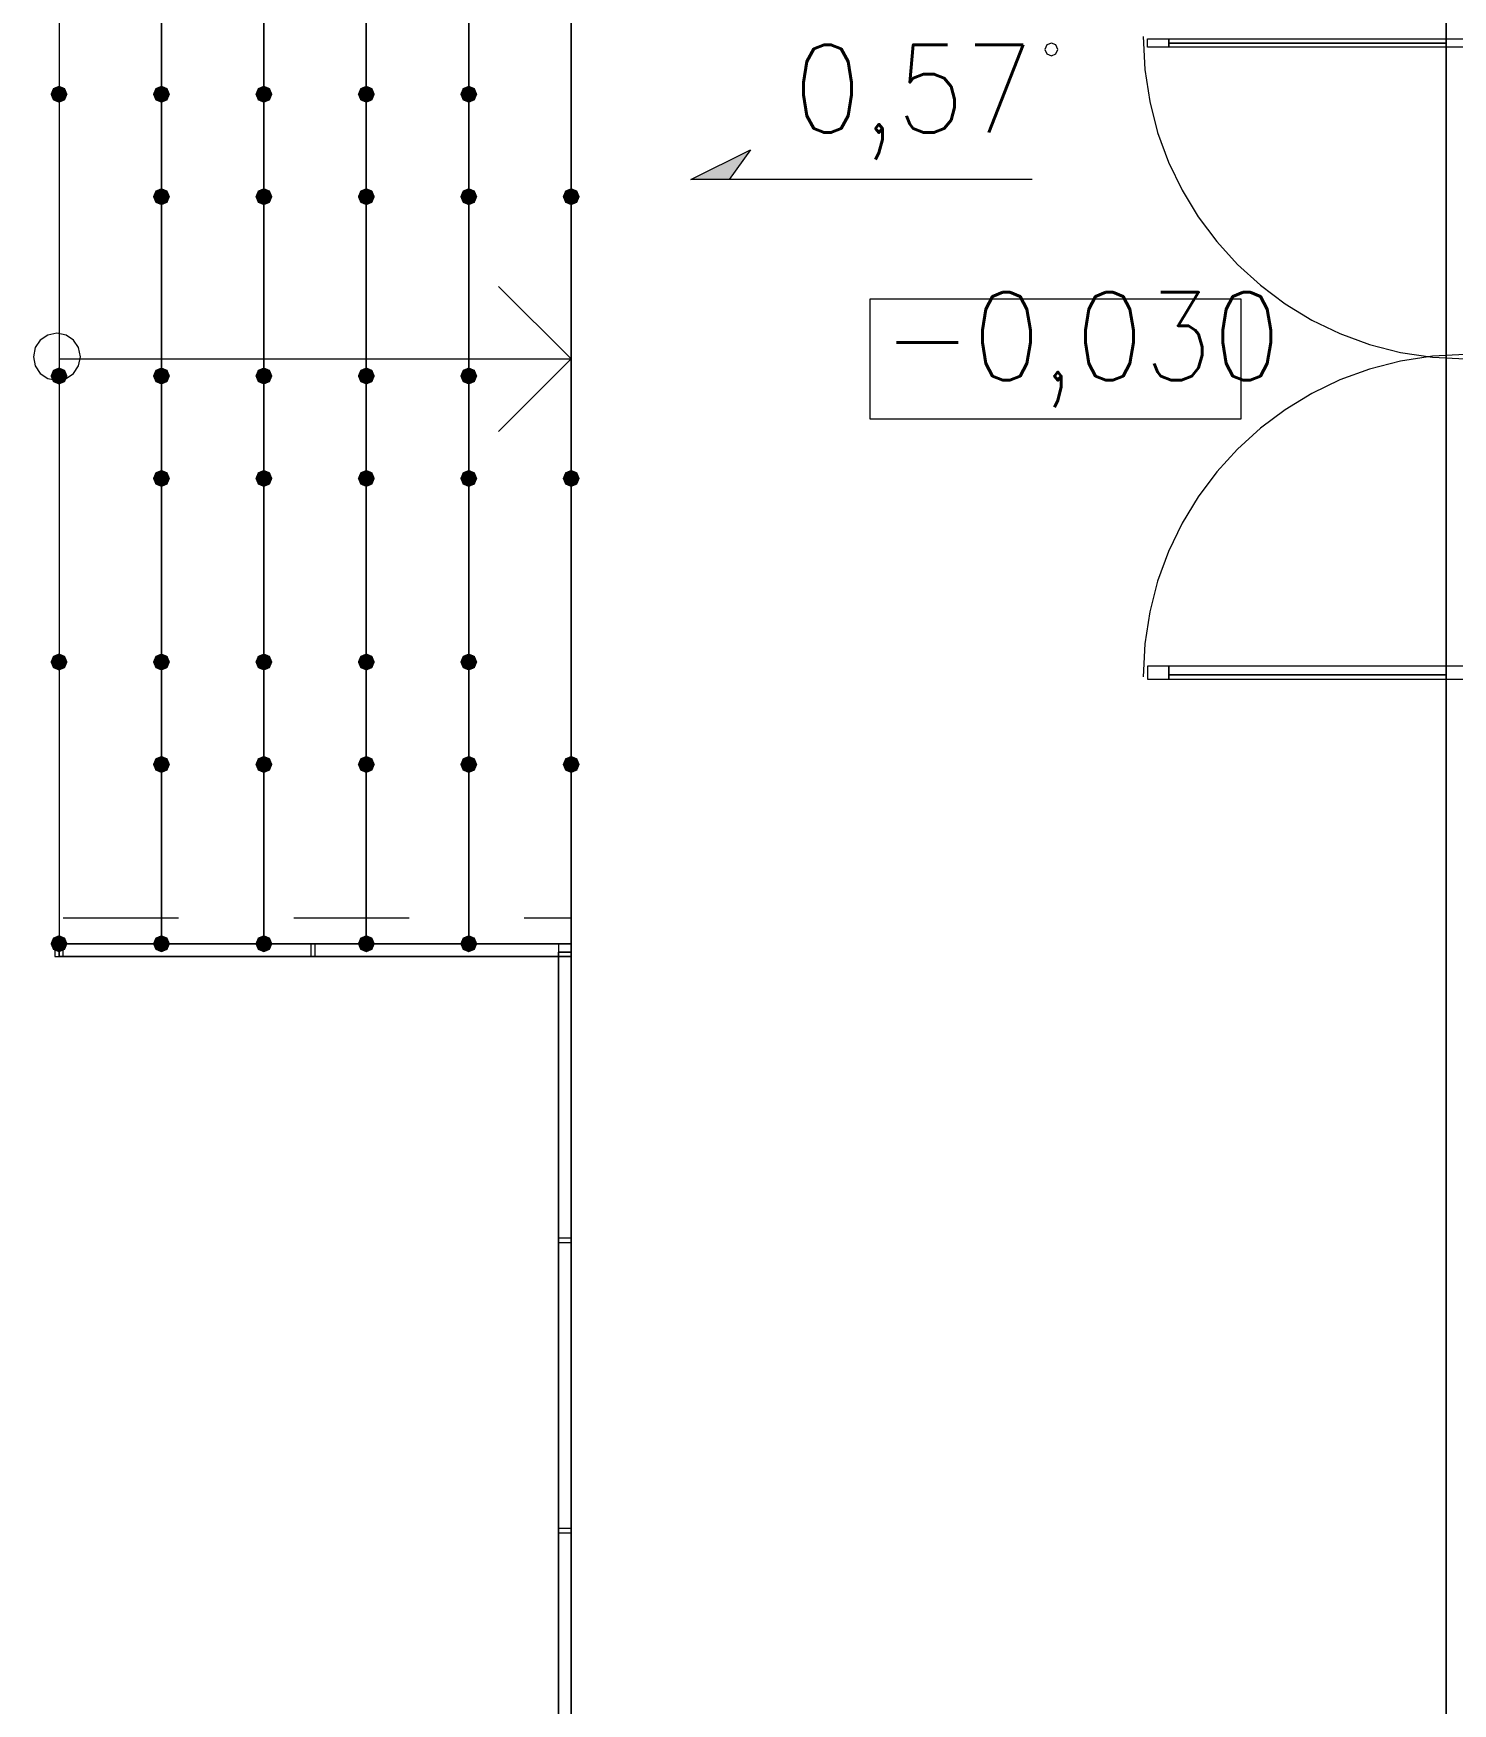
# Model space of a CAD drawing. Header units: millimetres. Extents: x 0 to 420, y 0 to 297.
# Drawn here: x 86.91 to 100.99, y 150.54 to 167.1 of the extents above; entities that cross this region are included whole.
import ezdxf

# ---------------------------------------------------------------- set-up
doc = ezdxf.new("R2010")
doc.units = ezdxf.units.MM
doc.styles.get("Standard").update_dxf_attribs({"font": 'STANDARD'})

msp = doc.modelspace()

# ---------------------------------------------------------------- hatches: boundary and pattern name
for color, points in [(254, [(87.249, 166.497), (87.224129, 166.437204), (87.164333, 166.412333), (87.104538, 166.437204), (87.079667, 166.497), (87.104537, 166.556796), (87.164333, 166.581667), (87.224129, 166.556796)]), (254, [(88.265, 166.497), (88.240129, 166.437204), (88.180333, 166.412333), (88.120538, 166.437204), (88.095667, 166.497), (88.120537, 166.556796), (88.180333, 166.581667), (88.240129, 166.556796)]), (254, [(89.281, 166.497), (89.256129, 166.437204), (89.196333, 166.412333), (89.136537, 166.437204), (89.111667, 166.497), (89.136537, 166.556796), (89.196333, 166.581667), (89.256129, 166.556796)]), (254, [(90.297, 166.497), (90.272129, 166.437204), (90.212333, 166.412333), (90.152538, 166.437204), (90.127667, 166.497), (90.152537, 166.556796), (90.212333, 166.581667), (90.272129, 166.556796)]), (254, [(91.313, 166.497), (91.288129, 166.437204), (91.228333, 166.412333), (91.168537, 166.437204), (91.143667, 166.497), (91.168537, 166.556796), (91.228333, 166.581667), (91.288129, 166.556796)]), (7, [(94.022333, 165.946667), (93.810667, 165.650333), (93.429667, 165.650333)]), (254, [(88.265, 165.481), (88.240129, 165.421204), (88.180333, 165.396333), (88.120538, 165.421204), (88.095667, 165.481), (88.120537, 165.540796), (88.180333, 165.565667), (88.240129, 165.540796)]), (254, [(89.281, 165.481), (89.256129, 165.421204), (89.196333, 165.396333), (89.136537, 165.421204), (89.111667, 165.481), (89.136537, 165.540796), (89.196333, 165.565667), (89.256129, 165.540796)]), (254, [(90.297, 165.481), (90.272129, 165.421204), (90.212333, 165.396333), (90.152538, 165.421204), (90.127667, 165.481), (90.152537, 165.540796), (90.212333, 165.565667), (90.272129, 165.540796)]), (254, [(91.313, 165.481), (91.288129, 165.421204), (91.228333, 165.396333), (91.168537, 165.421204), (91.143667, 165.481), (91.168537, 165.540796), (91.228333, 165.565667), (91.288129, 165.540796)]), (254, [(92.329, 165.481), (92.304129, 165.421204), (92.244333, 165.396333), (92.184538, 165.421204), (92.159667, 165.481), (92.184537, 165.540796), (92.244333, 165.565667), (92.304129, 165.540796)]), (254, [(87.249, 163.703), (87.224129, 163.643204), (87.164333, 163.618333), (87.104538, 163.643204), (87.079667, 163.703), (87.104537, 163.762796), (87.164333, 163.787667), (87.224129, 163.762796)]), (254, [(88.265, 163.703), (88.240129, 163.643204), (88.180333, 163.618333), (88.120538, 163.643204), (88.095667, 163.703), (88.120537, 163.762796), (88.180333, 163.787667), (88.240129, 163.762796)]), (254, [(89.281, 163.703), (89.256129, 163.643204), (89.196333, 163.618333), (89.136537, 163.643204), (89.111667, 163.703), (89.136537, 163.762796), (89.196333, 163.787667), (89.256129, 163.762796)]), (254, [(90.297, 163.703), (90.272129, 163.643204), (90.212333, 163.618333), (90.152538, 163.643204), (90.127667, 163.703), (90.152537, 163.762796), (90.212333, 163.787667), (90.272129, 163.762796)]), (254, [(91.313, 163.703), (91.288129, 163.643204), (91.228333, 163.618333), (91.168537, 163.643204), (91.143667, 163.703), (91.168537, 163.762796), (91.228333, 163.787667), (91.288129, 163.762796)]), (254, [(88.265, 162.687), (88.240129, 162.627204), (88.180333, 162.602333), (88.120538, 162.627204), (88.095667, 162.687), (88.120537, 162.746796), (88.180333, 162.771667), (88.240129, 162.746796)]), (254, [(89.281, 162.687), (89.256129, 162.627204), (89.196333, 162.602333), (89.136537, 162.627204), (89.111667, 162.687), (89.136537, 162.746796), (89.196333, 162.771667), (89.256129, 162.746796)]), (254, [(90.297, 162.687), (90.272129, 162.627204), (90.212333, 162.602333), (90.152538, 162.627204), (90.127667, 162.687), (90.152537, 162.746796), (90.212333, 162.771667), (90.272129, 162.746796)]), (254, [(91.313, 162.687), (91.288129, 162.627204), (91.228333, 162.602333), (91.168537, 162.627204), (91.143667, 162.687), (91.168537, 162.746796), (91.228333, 162.771667), (91.288129, 162.746796)]), (254, [(92.329, 162.687), (92.304129, 162.627204), (92.244333, 162.602333), (92.184538, 162.627204), (92.159667, 162.687), (92.184537, 162.746796), (92.244333, 162.771667), (92.304129, 162.746796)]), (254, [(87.249, 160.866667), (87.224129, 160.806871), (87.164333, 160.782), (87.104538, 160.806871), (87.079667, 160.866667), (87.104537, 160.926462), (87.164333, 160.951333), (87.224129, 160.926463)]), (254, [(88.265, 160.866667), (88.240129, 160.806871), (88.180333, 160.782), (88.120538, 160.806871), (88.095667, 160.866667), (88.120537, 160.926462), (88.180333, 160.951333), (88.240129, 160.926463)]), (254, [(89.281, 160.866667), (89.256129, 160.806871), (89.196333, 160.782), (89.136537, 160.806871), (89.111667, 160.866667), (89.136537, 160.926462), (89.196333, 160.951333), (89.256129, 160.926463)]), (254, [(90.297, 160.866667), (90.272129, 160.806871), (90.212333, 160.782), (90.152538, 160.806871), (90.127667, 160.866667), (90.152537, 160.926462), (90.212333, 160.951333), (90.272129, 160.926463)]), (254, [(91.313, 160.866667), (91.288129, 160.806871), (91.228333, 160.782), (91.168537, 160.806871), (91.143667, 160.866667), (91.168537, 160.926462), (91.228333, 160.951333), (91.288129, 160.926463)]), (254, [(88.265, 159.850667), (88.240129, 159.790871), (88.180333, 159.766), (88.120538, 159.790871), (88.095667, 159.850667), (88.120537, 159.910462), (88.180333, 159.935333), (88.240129, 159.910463)]), (254, [(89.281, 159.850667), (89.256129, 159.790871), (89.196333, 159.766), (89.136537, 159.790871), (89.111667, 159.850667), (89.136537, 159.910462), (89.196333, 159.935333), (89.256129, 159.910463)]), (254, [(90.297, 159.850667), (90.272129, 159.790871), (90.212333, 159.766), (90.152538, 159.790871), (90.127667, 159.850667), (90.152537, 159.910462), (90.212333, 159.935333), (90.272129, 159.910463)]), (254, [(91.313, 159.850667), (91.288129, 159.790871), (91.228333, 159.766), (91.168537, 159.790871), (91.143667, 159.850667), (91.168537, 159.910462), (91.228333, 159.935333), (91.288129, 159.910463)]), (254, [(92.329, 159.850667), (92.304129, 159.790871), (92.244333, 159.766), (92.184538, 159.790871), (92.159667, 159.850667), (92.184537, 159.910462), (92.244333, 159.935333), (92.304129, 159.910463)]), (254, [(87.249, 158.072667), (87.224129, 158.012871), (87.164333, 157.988), (87.104538, 158.012871), (87.079667, 158.072667), (87.104537, 158.132462), (87.164333, 158.157333), (87.224129, 158.132463)]), (254, [(88.265, 158.072667), (88.240129, 158.012871), (88.180333, 157.988), (88.120538, 158.012871), (88.095667, 158.072667), (88.120537, 158.132462), (88.180333, 158.157333), (88.240129, 158.132463)]), (254, [(89.281, 158.072667), (89.256129, 158.012871), (89.196333, 157.988), (89.136537, 158.012871), (89.111667, 158.072667), (89.136537, 158.132462), (89.196333, 158.157333), (89.256129, 158.132463)]), (254, [(90.297, 158.072667), (90.272129, 158.012871), (90.212333, 157.988), (90.152538, 158.012871), (90.127667, 158.072667), (90.152537, 158.132462), (90.212333, 158.157333), (90.272129, 158.132463)]), (254, [(91.313, 158.072667), (91.288129, 158.012871), (91.228333, 157.988), (91.168537, 158.012871), (91.143667, 158.072667), (91.168537, 158.132462), (91.228333, 158.157333), (91.288129, 158.132463)])]:
    msp.add_hatch(color=color).paths.add_polyline_path(points, flags=0)

# ---------------------------------------------------------------- linework, layer by layer
at = {"color": 7, "lineweight": 0}
for points in [[(100.922667, 105.029), (386.715, 105.029), (386.715, 222.715667), (100.922667, 222.715667)], [(92.244333, 181.271333), (92.244333, 146.473333), (100.922667, 146.473333), (100.922667, 181.271333)], [(87.164333, 169.672), (87.164333, 158.072667), (88.180333, 158.072667), (88.180333, 169.672)], [(88.180333, 169.672), (88.180333, 158.072667), (89.196333, 158.072667), (89.196333, 169.672)], [(89.196333, 169.672), (89.196333, 158.072667), (90.212333, 158.072667), (90.212333, 169.672)], [(90.212333, 169.672), (90.212333, 158.072667), (91.228333, 158.072667), (91.228333, 169.672)], [(91.228333, 169.672), (91.228333, 158.072667), (92.244333, 158.072667), (92.244333, 169.672)], [(97.070333, 166.9415), (97.051728, 166.986394), (97.006833, 167.005), (96.961939, 166.986394), (96.943333, 166.9415), (96.961939, 166.896605), (97.006833, 166.878), (97.051728, 166.896605)], [(97.959333, 167.047333), (98.171, 167.047333), (98.171, 166.962667), (97.959333, 166.962667)], [(98.171, 167.047333), (100.922667, 167.047333), (100.922667, 167.005), (98.171, 167.005)], [(98.171, 167.005), (100.922667, 167.005), (100.922667, 166.962667), (98.171, 166.962667)], [(101.134333, 166.962667), (100.922667, 166.962667), (100.922667, 167.047333), (101.134333, 167.047333)], [(94.022333, 165.946667), (93.810667, 165.650333), (93.429667, 165.650333)], [(95.207667, 163.279667), (98.890667, 163.279667), (98.890667, 164.465), (95.207667, 164.465)], [(97.959333, 160.697333), (98.171, 160.697333), (98.171, 160.824333), (97.959333, 160.824333)], [(98.171, 160.739667), (100.922667, 160.739667), (100.922667, 160.824333), (98.171, 160.824333)], [(98.171, 160.697333), (100.922667, 160.697333), (100.922667, 160.739667), (98.171, 160.739667)], [(101.134333, 160.824333), (100.922667, 160.824333), (100.922667, 160.697333), (101.134333, 160.697333)], [(87.122, 157.945667), (87.206667, 157.945667), (87.206667, 158.072667), (87.122, 158.072667)], [(87.164333, 158.072667), (92.244333, 158.072667), (92.244333, 157.945667), (87.164333, 157.945667), (87.164333, 158.072667), (92.244333, 158.072667), (92.244333, 157.945667), (87.164333, 157.945667), (87.164333, 158.072667), (92.244333, 158.072667), (92.244333, 157.945667), (87.164333, 157.945667), (87.164333, 158.072667), (87.164333, 157.945667), (92.244333, 157.945667), (92.244333, 158.072667)], [(87.164333, 158.072667), (87.164333, 157.945667), (92.244333, 157.945667), (92.244333, 158.072667)], [(89.662, 158.072667), (89.662, 157.945667), (89.704333, 157.945667), (89.704333, 158.072667)], [(92.244333, 158.072667), (92.117333, 158.072667), (92.117333, 157.945667), (92.244333, 157.945667)], [(92.244333, 157.988), (92.244333, 146.473333), (92.117333, 146.473333), (92.117333, 157.988), (92.244333, 157.988), (92.244333, 146.473333), (92.117333, 146.473333), (92.117333, 157.988), (92.244333, 157.988), (92.244333, 146.473333), (92.117333, 146.473333), (92.117333, 157.988), (92.244333, 157.988), (92.117333, 157.988), (92.117333, 146.473333), (92.244333, 146.473333)], [(92.244333, 157.988), (92.117333, 157.988), (92.117333, 146.473333), (92.244333, 146.473333)], [(92.244333, 155.151667), (92.117333, 155.151667), (92.117333, 155.109333), (92.244333, 155.109333)], [(92.244333, 152.273), (92.117333, 152.273), (92.117333, 152.230667), (92.244333, 152.230667)]]:
    msp.add_lwpolyline(points, close=True, dxfattribs=at)
for points in [[(87.164333, 169.672), (87.164333, 158.072667)], [(88.180333, 169.672), (88.180333, 158.072667)], [(89.196333, 169.672), (89.196333, 158.072667)], [(90.212333, 169.672), (90.212333, 158.072667)], [(91.228333, 169.672), (91.228333, 158.072667)], [(97.917, 167.0685), (97.933502, 166.741714), (97.981936, 166.424367), (98.060695, 166.118066), (98.168174, 165.824417), (98.302764, 165.545027), (98.462861, 165.281502), (98.646856, 165.03545), (98.853143, 164.808477), (99.080117, 164.602189), (99.326169, 164.418194), (99.589693, 164.258098), (99.869083, 164.123507), (100.162732, 164.016028), (100.469034, 163.937269), (100.786381, 163.888835), (101.113167, 163.872333)], [(98.171, 167.005), (100.922667, 167.005)], [(96.816333, 165.650333), (93.429667, 165.650333), (94.022333, 165.946667), (93.810667, 165.650333)], [(87.164333, 163.872333), (88.180333, 163.872333), (91.228333, 163.872333), (92.244333, 163.872333), (91.524667, 164.592)], [(87.143167, 164.126333), (87.05253, 164.108039), (86.978522, 164.058145), (86.928628, 163.984137), (86.910333, 163.8935), (86.928628, 163.802863), (86.978522, 163.728855), (87.05253, 163.678961), (87.143167, 163.660667)], [(87.143167, 163.660667), (87.233804, 163.678961), (87.307812, 163.728855), (87.357705, 163.802863), (87.376, 163.8935), (87.357705, 163.984137), (87.307812, 164.058145), (87.233804, 164.108039), (87.143167, 164.126333)], [(92.244333, 163.872333), (91.524667, 163.152667)], [(101.113167, 163.914667), (100.786381, 163.898165), (100.469034, 163.849731), (100.162732, 163.770972), (99.869083, 163.663493), (99.589693, 163.528902), (99.326169, 163.368806), (99.080117, 163.184811), (98.853143, 162.978523), (98.646856, 162.75155), (98.462861, 162.505498), (98.302764, 162.241973), (98.168174, 161.962583), (98.060695, 161.668934), (97.981936, 161.362633), (97.933502, 161.045286), (97.917, 160.7185)], [(98.171, 160.739667), (100.922667, 160.739667)], [(88.349667, 158.326667), (87.206667, 158.326667)], [(90.635667, 158.326667), (89.492667, 158.326667)], [(91.778667, 158.072667), (92.244333, 158.072667), (92.244333, 158.326667), (91.778667, 158.326667)], [(87.164333, 158.072667), (88.307333, 158.072667)], [(89.450333, 158.072667), (90.593333, 158.072667)]]:
    msp.add_lwpolyline(points, dxfattribs=at)

# ---------------------------------------------------------------- texts
at = {"color": 7, "char_height": 0.872032, "attachment_point": 1}
for s, insert, width in [('0,57', (94.445665, 166.988034), 2.08318756), ('-0,030', (95.334672, 164.532697), 3.43968178)]:
    msp.add_mtext(s, dxfattribs=dict(at, insert=insert, width=width))

doc.saveas('drawing.dxf')
